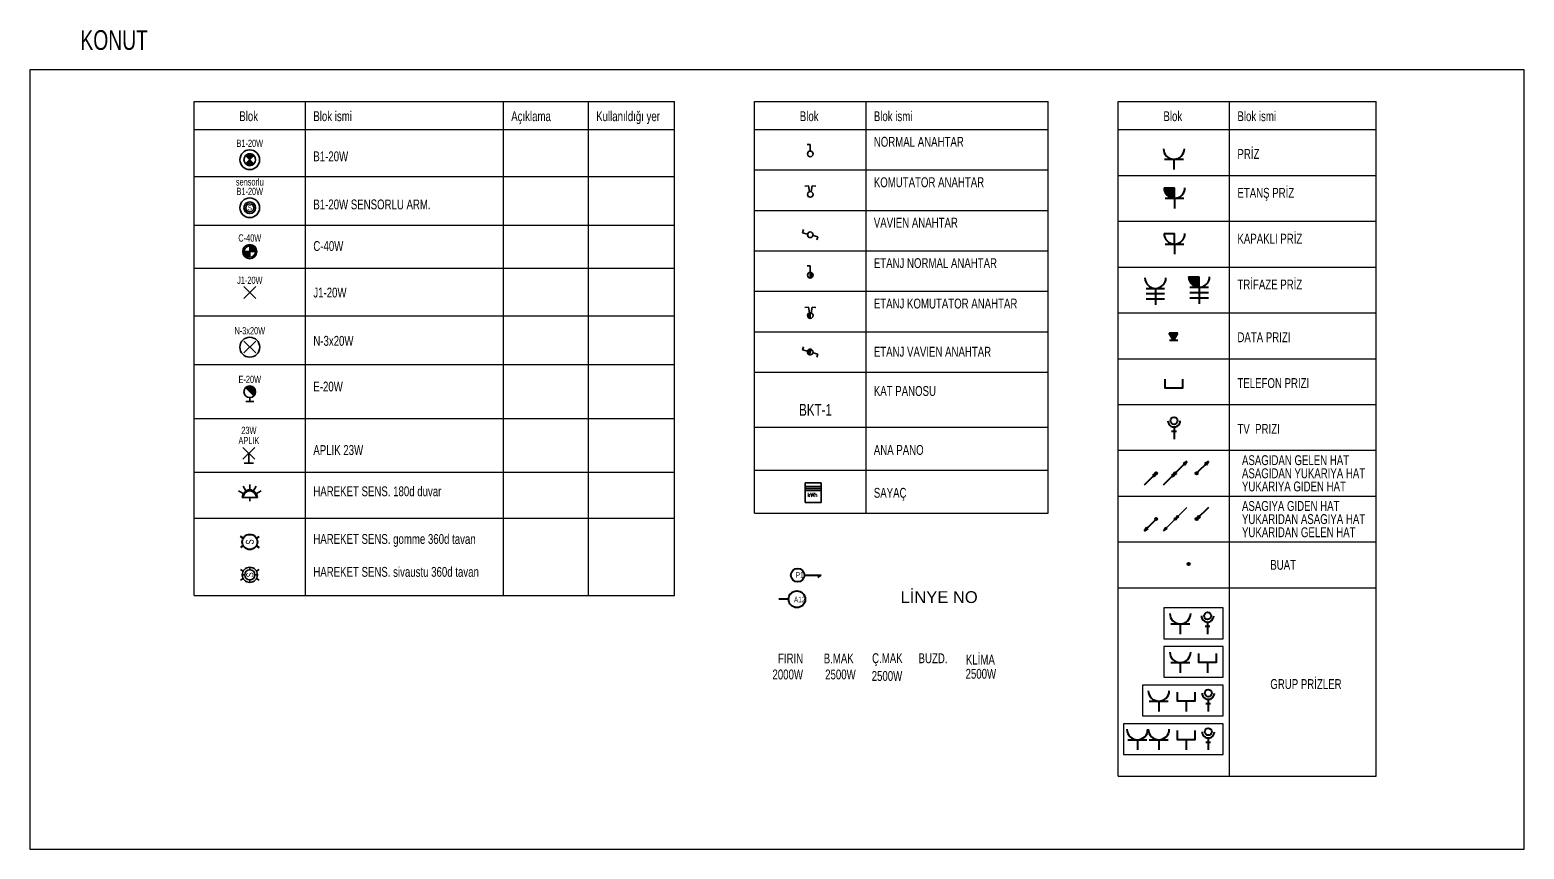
# Model space of a CAD drawing. Header units: millimetres. Extents: x -4521 to 20262, y 301 to 3092.
# Drawn here: x 13568 to 15841, y 980 to 2227 of the extents above; entities that cross this region are included whole.
import ezdxf
from ezdxf.enums import TextEntityAlignment as Align

# ---------------------------------------------------------------- set-up
doc = ezdxf.new("R2010")
doc.units = ezdxf.units.MM
doc.linetypes.add('CONTINOUS', pattern=[0])
doc.linetypes.add('CONTINU', pattern=[0])
for name, color, linetype, lineweight in [('Aydınlatma', 4, 'CONTINOUS', 35), ('Aydınlatma_', 3, 'Continuous', 40), ('Data', 171, 'CONTINOUS', 40), ('Genel', 4, 'CONTINOUS', 40), ('genell', 4, 'Continuous', 25), ('Priz', 6, 'CONTINOUS', 40), ('priz_kasa', 215, 'Continuous', 30), ('Telefon', 2, 'CONTINOUS', 40), ('Tv', 3, 'CONTINOUS', 40)]:
    doc.layers.add(name, color=color, linetype=linetype, lineweight=lineweight)
doc.styles.add('Grupcad', font='arial.ttf', dxfattribs={"width": 0.7})
doc.styles.add('OL', font='tsimplex.shx', dxfattribs={"width": 0.8, "height": 12})
doc.styles.add('ROMANS', font='romans', dxfattribs={"height": 2})
doc.styles.add('ROMANTUR', font='arial.ttf', dxfattribs={"width": 0.7})

# ---------------------------------------------------------------- blocks, each defined once
blk = doc.blocks.new('SEBEKE PRIZI x1')
at = {"layer": 'Priz', "color": 6, "linetype": 'CONTINU'}
blk.add_line((-14.41200000001118, -7.275957614183426e-11), (14.41200000001118, -1.455191522836685e-11), dxfattribs=at)
blk.add_arc((0, 15.91199999999662), 15.91200000000016, 180, 0, dxfattribs=at)
blk = doc.blocks.new('TELEFON PRIZI')
at = {"layer": 'Telefon', "linetype": 'CONTINU'}
blk.add_lwpolyline([(13.20751517740428, 13.85886966367252), (13.20751517744793, -5.820766091346741e-11), (-13.20751517743338, 5.820766091346741e-11), (-13.20751517747703, 13.85886966384714)], dxfattribs=at)
blk = doc.blocks.new('ASAGIDAN GELEN HAT')
at = {"linetype": 'Continuous'}
blk.add_hatch(color=0, dxfattribs=at).paths.add_polyline_path([(-5.671159195728251, -3.433817261291551), (-3.482939203968272, -5.622037253080634), (0, 0)])
h = blk.add_hatch(color=7, dxfattribs=at)
edge = h.paths.add_edge_path()
edge.add_arc((0, 0), 1.75, 0, 360)
at = {"color": 0, "linetype": 'Continuous'}
for p, q in [((-17.76686391572002, -17.76686391572002), (0, 0)), ((0, 0), (-5.671159195728251, -3.433817261291551)), ((0, 0), (-3.482939203968272, -5.622037253080634)), ((-5.671159195728251, -3.433817261291551), (-3.482939203968272, -5.622037253080634))]:
    blk.add_line(p, q, dxfattribs=at)
at = {"color": 7, "linetype": 'Continuous'}
blk.add_circle((0, 0), 1.75, dxfattribs=at)
blk = doc.blocks.new('YUKARIYA GIDEN HAT')
at = {"linetype": 'Continuous'}
h = blk.add_hatch(color=7, dxfattribs=at)
edge = h.paths.add_edge_path()
edge.add_arc((0, 0), 1.75, 0, 360)
blk.add_hatch(color=0, dxfattribs=at).paths.add_polyline_path([(12.09570471997722, 14.33304665441392), (14.28392471175175, 12.14482666263939), (17.76686391572002, 17.76686391572002)])
at = {"color": 0, "linetype": 'Continuous'}
for p, q in [((0, 0), (17.76686391572002, 17.76686391572002)), ((17.76686391572002, 17.76686391572002), (12.09570471997722, 14.33304665441392)), ((12.09570471997722, 14.33304665441392), (14.28392471175175, 12.14482666263939)), ((17.76686391572002, 17.76686391572002), (14.28392471175175, 12.14482666263939))]:
    blk.add_line(p, q, dxfattribs=at)
at = {"color": 7, "linetype": 'Continuous'}
blk.add_circle((0, 0), 1.75, dxfattribs=at)
blk = doc.blocks.new('ASAGIDAN YUKARIYA HAT')
at = {"color": 0, "linetype": 'CONTINOUS'}
for name in ['ASAGIDAN GELEN HAT', 'YUKARIYA GIDEN HAT']:
    blk.add_blockref(name, (0, 0), dxfattribs=at)
blk = doc.blocks.new('ASAGIYA GIDEN HAT')
at = {"linetype": 'Continuous'}
h = blk.add_hatch(color=7, dxfattribs=at)
edge = h.paths.add_edge_path()
edge.add_arc((0, 0), 1.75, 0, 360)
blk.add_hatch(color=0, dxfattribs=at).paths.add_polyline_path([(-12.09570471999177, -14.33304665441392), (-14.28392471175175, -12.14482666263939), (-17.76686391572002, -17.76686391572002)])
at = {"color": 0, "linetype": 'Continuous'}
for p, q in [((0, 0), (-17.76686391572002, -17.76686391572002)), ((-17.76686391572002, -17.76686391572002), (-14.28392471175175, -12.14482666263939)), ((-17.76686391572002, -17.76686391572002), (-12.09570471999177, -14.33304665441392)), ((-12.09570471999177, -14.33304665441392), (-14.28392471175175, -12.14482666263939))]:
    blk.add_line(p, q, dxfattribs=at)
at = {"color": 7, "linetype": 'Continuous'}
blk.add_circle((0, 0), 1.75, dxfattribs=at)
blk = doc.blocks.new('YUKARIDAN GELEN HAT')
at = {"linetype": 'Continuous'}
h = blk.add_hatch(color=7, dxfattribs=at)
edge = h.paths.add_edge_path()
edge.add_arc((0.06329362794349436, 0.03832351458549965), 1.75, 0, 360)
blk.add_hatch(color=0, dxfattribs=at).paths.add_polyline_path([(5.671159195742803, 3.433817261306103), (3.482939203968272, 5.622037253080634), (0, 0)])
at = {"color": 0, "linetype": 'Continuous'}
for p, q in [((17.76686391572002, 17.76686391572002), (0, 0)), ((0, 0), (3.482939203968272, 5.622037253080634)), ((0, 0), (5.671159195742803, 3.433817261306103)), ((5.671159195742803, 3.433817261306103), (3.482939203968272, 5.622037253080634))]:
    blk.add_line(p, q, dxfattribs=at)
at = {"color": 7, "linetype": 'Continuous'}
blk.add_circle((0.06329362794349436, 0.03832351458549965), 1.75, dxfattribs=at)
blk = doc.blocks.new('YUKARIDAN ASAGIYA HAT')
at = {"layer": 'genell', "color": 0, "linetype": 'CONTINOUS'}
for name in ['ASAGIYA GIDEN HAT', 'YUKARIDAN GELEN HAT']:
    blk.add_blockref(name, (0, 0), dxfattribs=at)
blk = doc.blocks.new('BUAT (Enerji)')
at = {"layer": 'Priz', "linetype": 'CONTINU'}
h = blk.add_hatch(color=256, dxfattribs=at)
edge = h.paths.add_edge_path()
edge.add_arc((0, 0), 1.75, 0, 360)
blk.add_circle((0, 0), 1.75, dxfattribs=at)
blk = doc.blocks.new('NORMAL ANAHTAR')
at = {"layer": 'Aydınlatma', "color": 6, "linetype": 'CONTINU'}
for p, q in [((0, 18.75986064848257), (-4.863207719157799, 18.75986064848257)), ((0, 8.636846400011564), (0, 18.75986064848257))]:
    blk.add_line(p, q, dxfattribs=at)
blk.add_circle((0, 4.31842319999123), 4.318423200000162, dxfattribs=at)
blk = doc.blocks.new('KOMUTATOR ANAHTAR')
at = {"layer": 'Aydınlatma', "color": 6, "linetype": 'CONTINU'}
for p, q in [((-2.876584113124409, 17.46272058073373), (-8.55538248429366, 16.51159817440202)), ((-1.361482364300173, 8.416611178297899), (-2.876584113124409, 17.46272058073373)), ((1.361482364300173, 8.416611178297899), (2.876584113124409, 17.46272058073373)), ((2.876584113124409, 17.46272058073373), (8.55538248429366, 16.51159817440202))]:
    blk.add_line(p, q, dxfattribs=at)
blk.add_circle((0, 4.318423200005782), 4.318423200000162, dxfattribs=at)
blk = doc.blocks.new('VAVIEN ANAHTAR')
at = {"layer": 'Aydınlatma', "color": 6, "linetype": 'CONTINU'}
for p, q in [((-11.45745848817751, 7.426363582286285), (-10.19876771015697, 12.12386151688406)), ((-4.019829625744023, 5.433456935003051), (-11.45745848817751, 7.426363582286285)), ((4.322723369725281, 3.198076597051113), (11.52561204129597, 1.268068394332658)), ((10.29438905065763, -3.326918362159631), (11.52561204129597, 1.268068394332658))]:
    blk.add_line(p, q, dxfattribs=at)
blk.add_circle((0.151446871997905, 4.315766766085289), 4.318423200000162, dxfattribs=at)
blk = doc.blocks.new('ETANJ NORMAL ANAHTAR')
at = {"layer": 'Aydınlatma', "linetype": 'CONTINU'}
h = blk.add_hatch(color=6, dxfattribs=at)
edge = h.paths.add_edge_path()
edge.add_arc((0.1009990924794693, 4.317241957280203), 4.318423199997049, 270, 450)
edge.add_line((0.1009990924794693, 8.635665157271433), (0.1009990924794693, -0.00118124271830311))
at = {"layer": 'Aydınlatma', "color": 6, "linetype": 'CONTINU'}
for p, q in [((0.1009990924794693, 18.75867940577155), (-4.762208626692882, 18.75867940577155)), ((0.1009990924794693, 8.635665157285985), (0.1009990924794693, 18.75867940577155)), ((0.1009990924794693, -0.001181242725579068), (0.1009990924794693, 8.635665157271433))]:
    blk.add_line(p, q, dxfattribs=at)
blk.add_circle((0.1009990924794693, 4.317241957280203), 4.318423200000162, dxfattribs=at)
blk.add_arc((0.1009990924794693, 4.317241957280203), 4.318423199997049, 270, 90, dxfattribs=at)
blk = doc.blocks.new('ETANJ KOMUTATOR ANAHTAR')
at = {"layer": 'Aydınlatma', "linetype": 'CONTINU'}
h = blk.add_hatch(color=6, dxfattribs=at)
edge = h.paths.add_edge_path()
edge.add_arc((0, 4.318423200005782), 4.318423199997049, 90, 270)
edge.add_line((2.91038304567337e-11, 0), (2.91038304567337e-11, 8.636846399989736))
at = {"layer": 'Aydınlatma', "color": 6, "linetype": 'CONTINU'}
for p, q in [((-2.876584113109857, 17.46272058074828), (-8.555382484279107, 16.51159817440202)), ((-1.361482364300173, 8.416611178283347), (-2.876584113109857, 17.46272058074828)), ((2.91038304567337e-11, 8.636846399997012), (2.91038304567337e-11, 0)), ((1.361482364329277, 8.416611178283347), (2.876584113138961, 17.46272058074828)), ((2.876584113138961, 17.46272058074828), (8.555382484308211, 16.51159817440202))]:
    blk.add_line(p, q, dxfattribs=at)
blk.add_circle((2.91038304567337e-11, 4.31842319999123), 4.318423200000162, dxfattribs=at)
blk.add_arc((0, 4.31842319999123), 4.318423199997049, 90, 270, dxfattribs=at)
blk = doc.blocks.new('ETANJ VAVIEN ANAHTAR')
at = {"layer": 'Aydınlatma', "linetype": 'CONTINU'}
h = blk.add_hatch(color=6, dxfattribs=at)
edge = h.paths.add_edge_path()
edge.add_arc((-2.91038304567337e-11, 4.318423200005782), 4.318423199997049, 74.99999999972329, 254.9999999997233)
edge.add_line((-1.117690168990521, 0.1471467022784054), (1.117690168961417, 8.489699697725882))
at = {"layer": 'Aydınlatma', "color": 6, "linetype": 'CONTINU'}
for p, q in [((-11.60890536018996, 7.429020016206778), (-10.35021458216943, 12.12651795080455)), ((-4.171276497741928, 5.436113368908991), (-11.60890536018996, 7.429020016206778)), ((1.117690168961417, 8.489699697718606), (-1.117690168990521, 0.1471467022784054)), ((4.171276497712824, 3.200733030971605), (11.37416516928351, 1.270724828253151)), ((10.14294217864517, -3.324261928224587), (11.37416516928351, 1.270724828253151))]:
    blk.add_line(p, q, dxfattribs=at)
blk.add_circle((0, 4.318423200005782), 4.318423200000162, dxfattribs=at)
blk.add_arc((-2.91038304567337e-11, 4.318423200005782), 4.318423199997049, 74.99999999959746, 254.9999999995975, dxfattribs=at)
blk = doc.blocks.new('N-3x20W')
at = {"layer": 'Aydınlatma', "color": 6, "linetype": 'CONTINU'}
for p, q in [((9, 9), (-9, -9)), ((-9, 9), (9, -9))]:
    blk.add_line(p, q, dxfattribs=at)
at = {"layer": 'Aydınlatma', "linetype": 'CONTINU'}
blk.add_circle((0, -0.3079431056394242), 15.11081903452493, dxfattribs=at)
at = {"layer": 'Aydınlatma', "linetype": 'CONTINU', "style": 'Grupcad', "width": 0.7, "flags": 8}
blk.add_attdef('N-3X20W', text='', height=11, dxfattribs=at).set_placement((0, 24.80287592888635), align=Align.MIDDLE_CENTER)
blk = doc.blocks.new('HAREKET SENS. 180d duvar')
at = {"layer": 'Aydınlatma', "color": 2, "linetype": 'CONTINU'}
for p, q in [((-5.787185585417319, 15.93773027404677), (-9.934436278301291, 23.12097918588552)), ((0, 17.5), (0.02679923042887822, 25.79444958196837)), ((5.731377082061954, 15.97002089984016), (9.878615151537815, 23.15324794725166)), ((-17.16109446497285, 15.86497791256988), (-9.977852841315325, 11.71773142750317)), ((-11.5, 6), (11.5, 6)), ((0, 6), (0, 0)), ((17.14251190284267, 15.89723386170226), (9.95929214352509, 11.75))]:
    blk.add_line(p, q, dxfattribs=at)
blk.add_arc((0, 6), 11.49999999999576, 0, 180, dxfattribs=at)
at = {"layer": 'Aydınlatma', "linetype": 'CONTINU'}
blk.add_arc((0, 6), 9.758161778083819, 0, 180, dxfattribs=at)
blk = doc.blocks.new('B1-20W')
at = {"layer": 'Aydınlatma', "linetype": 'CONTINU'}
h = blk.add_hatch(color=1, dxfattribs=at)
edge = h.paths.add_edge_path()
edge.add_arc((-1.164153218269348e-10, 1.891748979687691e-10), 8.90954544273853, 44.99999999941044, 135.0000000005896)
edge.add_line((-6.300000000046566, 6.299999999959255), (6.300000000046566, -6.30000000007567))
edge.add_arc((-1.164153218269348e-10, -1.891748979687691e-10), 8.90954544273853, 224.9999999994104, 315.0000000005896, ccw=False)
edge.add_line((-6.299999999930151, -6.299999999959255), (6.299999999930151, 6.299999999959255))
at = {"layer": 'Aydınlatma', "color": 1, "linetype": 'CONTINU'}
for p, q in [((-6.300000000046566, 6.299999999959255), (6.300000000046566, -6.30000000007567)), ((6.299999999930151, 6.299999999959255), (-6.299999999930151, -6.299999999959255))]:
    blk.add_line(p, q, dxfattribs=at)
at = {"layer": 'Aydınlatma', "color": 4, "linetype": 'CONTINU'}
blk.add_circle((-2.91038304567337e-11, -2.91038304567337e-11), 15, dxfattribs=at)
at = {"layer": 'Aydınlatma', "color": 1, "linetype": 'CONTINU'}
blk.add_circle((0, -2.91038304567337e-11), 8.909545442950497, dxfattribs=at)
for centre, start, end in [((-1.164153218269348e-10, 1.891748979687691e-10), 44.99999999928148, 135.0000000007185), ((-1.164153218269348e-10, -1.891748979687691e-10), 224.9999999992815, 315.0000000007185)]:
    blk.add_arc(centre, 8.90954544273853, start, end, dxfattribs=at)
at = {"layer": 'Aydınlatma', "linetype": 'CONTINU', "style": 'Grupcad', "width": 0.7, "flags": 8}
blk.add_attdef('B1-20W', text='', height=11, dxfattribs=at).set_placement((-2.91038304567337e-11, 24.9999999999709), align=Align.MIDDLE_CENTER)
blk = doc.blocks.new('B1-20W SENSORLU ARM.')
at = {"layer": 'Aydınlatma', "color": 1, "linetype": 'CONTINU'}
for p, q in [((-6.300000000046566, 6.299999999988358), (-4.340667658325401, 4.340667658267193)), ((6.299999999930151, 6.299999999988358), (4.340667658136226, 4.340667658208986)), ((-4.34066765809257, -4.340667658063467), (-6.299999999930151, -6.299999999930151)), ((4.340667657947051, -4.340667657976155), (6.300000000046566, -6.300000000046566))]:
    blk.add_line(p, q, dxfattribs=at)
at = {"layer": 'Aydınlatma', "linetype": 'CONTINU'}
blk.add_circle((-2.91038304567337e-11, 0), 15, dxfattribs=at)
at = {"layer": 'Aydınlatma', "color": 1, "linetype": 'CONTINU'}
for centre, radius in [((0, 0), 8.909545442950497), ((-1.164153218269348e-10, 2.182787284255028e-10), 6.138631071872412)]:
    blk.add_circle(centre, radius, dxfattribs=at)
at = {"layer": 'Aydınlatma', "linetype": 'CONTINU', "style": 'Grupcad', "width": 0.7, "flags": 8}
for tag, p in [('SENSORLU', (-2.91038304567337e-11, 39.36143288080348)), ('B1-20W', (-2.91038304567337e-11, 25))]:
    blk.add_attdef(tag, text='', height=11, dxfattribs=at).set_placement(p, align=Align.MIDDLE_CENTER)
at = {"layer": 'Aydınlatma', "color": 4, "linetype": 'CONTINU', "style": 'Grupcad', "width": 0.7, "flags": 8}
blk.add_attdef('S.', text='', height=8, dxfattribs=at).set_placement((-1.164153218269348e-10, 2.182787284255028e-10), align=Align.MIDDLE_CENTER)
blk = doc.blocks.new('C-20W')
at = {"layer": 'Aydınlatma', "linetype": 'CONTINU'}
h = blk.add_hatch(color=1, dxfattribs=at)
h.paths.add_polyline_path([(8.702380952381645, -1.455191522836685e-11), (0, -1.455191522836685e-11), (0, 8.702380952352541, -0.4142135623730951)])
h.paths.add_polyline_path([(0, -8.702380952381645, -0.4142135623730951), (-8.702380952367093, -1.455191522836685e-11), (0, -1.455191522836685e-11)])
at = {"layer": 'Aydınlatma', "color": 1, "linetype": 'CONTINU'}
for p, q in [((8.702380952381645, 0), (-8.702380952367093, 0)), ((0, 8.702380952381645), (0, -8.702380952381645))]:
    blk.add_line(p, q, dxfattribs=at)
at = {"layer": 'Aydınlatma', "linetype": 'CONTINU'}
blk.add_circle((0, 0), 10.74999999999503, dxfattribs=at)
at = {"layer": 'Aydınlatma', "color": 1, "linetype": 'CONTINU'}
blk.add_circle((0, 0), 8.702380952376926, dxfattribs=at)
at = {"layer": 'Aydınlatma', "linetype": 'CONTINU', "style": 'Grupcad', "width": 0.7, "flags": 8}
blk.add_attdef('C-40W', text='', height=11, dxfattribs=at).set_placement((0, 20.74999999998545), align=Align.MIDDLE_CENTER)
blk = doc.blocks.new('HAREKET SENS. gomme 360d tavan')
at = {"layer": 'Aydınlatma_', "color": 2, "linetype": 'CONTINU'}
for p, q in [((-9.919228674771148, 5.818840305219055), (-14.2494280810788, 8.318882098101312)), ((9.919228674771148, 5.818840305233607), (14.2494280810788, 8.318882098101312)), ((-9.95877760653093, -5.75089111214038), (-14.28890463753487, -8.250891119110747)), ((9.95877760653093, -5.750891112125828), (14.28890463754942, -8.250891119096195))]:
    blk.add_line(p, q, dxfattribs=at)
at = {"layer": 'Aydınlatma_', "color": 4, "linetype": 'CONTINU'}
blk.add_circle((0, 0), 11.5, dxfattribs=at)
at = {"layer": 'Aydınlatma_', "color": 2, "linetype": 'CONTINU', "style": 'Grupcad', "width": 0.7, "flags": 8}
blk.add_attdef('S', text='', height=12, rotation=90, dxfattribs=at).set_placement((0, 0), align=Align.MIDDLE_CENTER)
blk = doc.blocks.new('HAREKET SENS. sivaustu 360d tavan')
at = {"layer": 'Aydınlatma', "color": 2, "linetype": 'CONTINU'}
for p, q in [((-9.919228674756596, 5.818840305219055), (-14.2494280810788, 8.31888209808676)), ((9.919228674756596, 5.818840305233607), (14.2494280810788, 8.318882098115864)), ((-9.958777606545482, -5.750891112125828), (-14.28890463753487, -8.250891119110747)), ((9.958777606545482, -5.750891112125828), (14.28890463754942, -8.250891119096195))]:
    blk.add_line(p, q, dxfattribs=at)
at = {"layer": 'Aydınlatma', "linetype": 'CONTINU'}
for p, q in [((-7.664380031434121, 0), (-11.5, 0)), ((0, 7.664380031434121), (0, 11.5)), ((0, 11.5), (0, 7.664380031434121)), ((7.664380031434121, 0), (11.5, 0)), ((0, -7.664380031434121), (0, -11.5))]:
    blk.add_line(p, q, dxfattribs=at)
for radius in [11.5, 7.664380031434121]:
    blk.add_circle((0, 0), radius, dxfattribs=at)
at = {"layer": 'Aydınlatma', "color": 2, "linetype": 'CONTINU', "style": 'Grupcad', "width": 0.7, "flags": 8}
blk.add_attdef('S', text='', height=11, rotation=90, dxfattribs=at).set_placement((0, 0), align=Align.MIDDLE_CENTER)
blk = doc.blocks.new('E-20W')
at = {"layer": 'Aydınlatma', "linetype": 'CONTINU'}
h = blk.add_hatch(color=1, dxfattribs=at)
edge = h.paths.add_edge_path()
edge.add_arc((-2.91038304567337e-11, 14.90954544323904), 8.909545442954615, 360, 495, ccw=False)
edge.add_arc((-2.91038304567337e-11, 14.90954544322449), 8.909545442948001, 315.00000000029775, 360.0000000000468, ccw=False)
edge.add_line((6.30000000000291, 8.609545443265233), (-6.300000000032014, 21.20954544324195))
at = {"layer": 'Aydınlatma', "color": 1, "linetype": 'CONTINU'}
blk.add_line((6.300000000017462, 8.609545443250681), (-6.300000000017462, 21.2095454432274), dxfattribs=at)
at = {"layer": 'Aydınlatma', "linetype": 'CONTINU'}
for p, q in [((-6, 0), (6, 0)), ((-2.91038304567337e-11, 6.000000000291038), (0, 0))]:
    blk.add_line(p, q, dxfattribs=at)
at = {"layer": 'Aydınlatma', "color": 1, "linetype": 'CONTINU'}
blk.add_circle((-2.91038304567337e-11, 14.90954544323904), 8.909545442950497, dxfattribs=at)
at = {"layer": 'Aydınlatma', "linetype": 'CONTINU', "style": 'Grupcad', "width": 0.7, "flags": 8}
blk.add_attdef('E-20W', text='', height=11, dxfattribs=at).set_placement((-2.91038304567337e-11, 33.81909088618704), align=Align.MIDDLE_CENTER)
blk = doc.blocks.new('J1-20W')
at = {"layer": 'Aydınlatma', "color": 1, "linetype": 'CONTINU'}
for p, q in [((9, 9), (-9, -9)), ((-9, 9), (9, -9))]:
    blk.add_line(p, q, dxfattribs=at)
at = {"layer": 'Aydınlatma', "linetype": 'CONTINU', "style": 'Grupcad', "width": 0.7, "flags": 8}
blk.add_attdef('J1-20W', text='', height=11, dxfattribs=at).set_placement((0, 18.74764386721654), align=Align.MIDDLE_CENTER)
blk = doc.blocks.new('APLIK dahili tip1-23W')
at = {"layer": 'Aydınlatma', "color": 1, "linetype": 'CONTINU'}
for p, q in [((9, 24.00000000011642), (-9, 6.000000000116415)), ((-9, 24.00000000011642), (9, 6.000000000116415))]:
    blk.add_line(p, q, dxfattribs=at)
at = {"layer": 'Aydınlatma', "linetype": 'CONTINU'}
for p, q in [((-7, 2.91038304567337e-11), (7, -2.91038304567337e-11)), ((0, 15.00000000011642), (1.164153218269348e-10, -2.91038304567337e-11)), ((8.731149137020111e-11, 0), (0, 0))]:
    blk.add_line(p, q, dxfattribs=at)
at = {"layer": 'Aydınlatma', "linetype": 'CONTINU', "style": 'Grupcad', "width": 0.7, "flags": 8}
for tag, p in [('23W', (0, 49.96379749526386)), ('APLIK', (0, 34.5427277534036))]:
    blk.add_attdef(tag, text='', height=11, dxfattribs=at).set_placement(p, align=Align.MIDDLE_CENTER)
blk = doc.blocks.new('PRIZ1_ETANŞ')
at = {"layer": 'Priz', "linetype": 'CONTINU'}
blk.add_hatch(color=256, dxfattribs=at).paths.add_polyline_path([(2.91038304567337e-11, 0), (15.91199999999662, -1.455191522836685e-11), (15.91200000002573, 15.91200000002573, 0.4142135623736308)])
for p, q in [((-4.365574568510056e-11, 14.41200000004028), (1.455191522836685e-11, -14.41199999998207)), ((-1.455191522836685e-11, 0), (15.91199999999662, -1.455191522836685e-11)), ((15.91200000002573, 15.91200000002573), (15.91199999999662, -1.455191522836685e-11))]:
    blk.add_line(p, q, dxfattribs=at)
blk.add_arc((15.91200000002573, 2.91038304567337e-11), 15.91200000000016, 90, 270, dxfattribs=at)
blk = doc.blocks.new('TRIFAZE PRIZ1')
at = {"layer": 'Priz', "linetype": 'CONTINU'}
for p, q in [((-1.455191522836685e-11, 14.04000000001543), (-1.455191522836685e-11, -14.04000000001543)), ((7.999999999985448, 14.04000000001543), (7.999999999985448, -14.04000000001543)), ((15.99999999998545, 14.04000000001543), (15.99999999998545, -14.04000000001543))]:
    blk.add_line(p, q, dxfattribs=at)
blk.add_arc((31.91199999999662, 2.182787284255028e-11), 15.91200000000016, 90, 270, dxfattribs=at)
blk = doc.blocks.new('TRIFAZE PRIZ1 ETANŞ')
at = {"layer": 'Priz', "linetype": 'CONTINU'}
blk.add_hatch(color=256, dxfattribs=at).paths.add_polyline_path([(31.91199999999662, 15.91200000004392, 0.4142135623734969), (16, 2.182787284255028e-11), (31.91199999996752, 1.455191522836685e-11)])
for p, q in [((-1.455191522836685e-11, 14.04000000003725), (-1.455191522836685e-11, -14.0399999999936)), ((7.999999999985448, 14.04000000003725), (7.999999999985448, -14.0399999999936)), ((15.99999999998545, 14.04000000003725), (15.99999999998545, -14.0399999999936)), ((15.99999999998545, 2.182787284255028e-11), (31.91199999996752, 1.455191522836685e-11)), ((31.91199999999662, 15.91200000004028), (31.91199999996752, 1.455191522836685e-11))]:
    blk.add_line(p, q, dxfattribs=at)
blk.add_arc((31.91199999999662, 4.365574568510056e-11), 15.91200000000016, 90, 270, dxfattribs=at)
blk = doc.blocks.new('Tv Prz')
at = {"layer": 'Tv', "linetype": 'CONTINU'}
for p, q in [((3.570419222550072, 11.40313210010936), (-3.694607717230383, 11.37960093699803)), ((-7.275957614183426e-12, 11.39156763959909), (0, 0)), ((0.008557283222444312, 18.33519652950054), (0.03104712365916384, 11.39166820011451))]:
    blk.add_line(p, q, dxfattribs=at)
blk.add_circle((-0.02189481006257665, 27.73699609885807), 5.402227856252972, dxfattribs=at)
blk.add_arc((-0.02189481006257665, 27.73699609885807), 9.401848885730306, 180.1855783384755, 0.1855783384755013, dxfattribs=at)
blk = doc.blocks.new('Data prz')
at = {"layer": 'Data', "linetype": 'CONTINU'}
blk.add_hatch(color=256, dxfattribs=at).paths.add_polyline_path([(-6.725830431387067, 10.96706139284652), (-2.220446049250313e-16, 1.77635683940025e-15), (6.4876363773501, 10.96706139284652)])
for p, q in [((0, 0), (-6.725830431387067, 10.96706139284652)), ((6.4876363773501, 10.96706139284652), (-6.725830431387067, 10.96706139284652)), ((6.574717462034187, 0), (-6.574717462033959, 0)), ((0, 0), (6.4876363773501, 10.96706139284652))]:
    blk.add_line(p, q, dxfattribs=at)
blk = doc.blocks.new('SAYAÇ')
at = {"layer": 'Aydınlatma', "linetype": 'CONTINU'}
for p, q in [((-11.9952000000012, 0), (-11.9952000000012, 29.98800000001211)), ((-11.9952000000012, 29.98800000001211), (11.9952000000012, 29.98800000001211)), ((-11.9952000000012, 24.44007857651741), (11.9952000000012, 24.44007857651741)), ((11.9952000000012, 29.98800000001211), (11.9952000000012, 0)), ((-11.9952000000012, 21.4412785765162), (11.9952000000012, 21.4412785765162)), ((-11.9952000000012, 18.44247857651499), (11.9952000000012, 18.44247857651499)), ((11.9952000000012, 0), (-11.9952000000012, 0))]:
    blk.add_line(p, q, dxfattribs=at)
at = {"layer": 'Aydınlatma', "linetype": 'CONTINU', "style": 'ROMANS'}
blk.add_text('kWh', height=5.997599999999999, dxfattribs=at).set_placement((-8.823411655806922, 8.825148615447688))
blk = doc.blocks.new('2ş+1tl+1tv')
at = {"layer": 'Priz', "linetype": 'CONTINU'}
for p, q in [((-54.52477207766219, 22.57522107897967), (-54.52477207766219, 7.016091776677058)), ((-22.00135545977696, 22.57522107897967), (-22.00135545977696, 7.016091776677058))]:
    blk.add_line(p, q, dxfattribs=at)
at = {"layer": 'priz_kasa'}
blk.add_lwpolyline([(75.79127559704648, 47.0538906245929), (-75.79127559704648, 47.05389062453469), (-75.79127559704648, -2.91038304567337e-11), (75.79127559704648, 2.91038304567337e-11)], close=True, dxfattribs=at)
at = {"layer": 'Telefon', "linetype": 'CONTINU'}
blk.add_line((19.61864376641006, 22.57522107896511), (19.61864376641006, 7.016091776662506), dxfattribs=at)
at = {"layer": 'Priz', "linetype": 'CONTINU'}
for p in [(-54.52477207769425, 22.57522107903787), (-22.00135545980902, 22.57522107903787)]:
    blk.add_blockref('SEBEKE PRIZI x1', p, dxfattribs=at)
at = {"layer": 'Telefon', "linetype": 'CONTINU'}
blk.add_blockref('TELEFON PRIZI', (19.61864376640278, 22.57522107896511), dxfattribs=at)
at = {"layer": 'Tv', "linetype": 'CONTINU'}
blk.add_blockref('Tv Prz', (53.34397955077861, 7.016091776677058), dxfattribs=at)
blk = doc.blocks.new('1ş+1tl+1tv')
at = {"layer": 'Priz', "linetype": 'CONTINU'}
blk.add_line((-36.41335545978814, 22.57522107895056), (-36.41335545978814, 7.016091776647954), dxfattribs=at)
at = {"layer": 'priz_kasa'}
blk.add_lwpolyline([(61.3792755970353, 47.05389062456379), (-61.3792755970353, 47.05389062456379), (-61.3792755970353, 0), (61.3792755970353, 0)], close=True, dxfattribs=at)
at = {"layer": 'Telefon', "linetype": 'CONTINU'}
blk.add_line((5.206643766398884, 22.57522107893601), (5.206643766398884, 7.016091776633402), dxfattribs=at)
at = {"layer": 'Priz', "linetype": 'CONTINU'}
blk.add_blockref('SEBEKE PRIZI x1', (-36.4133554598202, 22.57522107900877), dxfattribs=at)
at = {"layer": 'Telefon', "linetype": 'CONTINU'}
blk.add_blockref('TELEFON PRIZI', (5.206643766391608, 22.57522107893601), dxfattribs=at)
at = {"layer": 'Tv', "linetype": 'CONTINU'}
blk.add_blockref('Tv Prz', (38.93197955076744, 7.016091776647954), dxfattribs=at)
blk = doc.blocks.new('1ş+1tl')
at = {"layer": 'Priz', "linetype": 'CONTINU'}
blk.add_line((-20.05361376226369, 22.57522107895056), (-20.05361376226369, 7.016091776647954), dxfattribs=at)
at = {"layer": 'priz_kasa'}
blk.add_lwpolyline([(45.01953389951086, 47.05389062456379), (-45.01953389951086, 47.05389062456379), (-45.01953389951086, 0), (45.01953389951086, 0)], close=True, dxfattribs=at)
at = {"layer": 'Telefon', "linetype": 'CONTINU'}
blk.add_line((21.56638546392333, 22.57522107893601), (21.56638546392333, 7.016091776633402), dxfattribs=at)
at = {"layer": 'Priz', "linetype": 'CONTINU'}
blk.add_blockref('SEBEKE PRIZI x1', (-20.05361376229575, 22.57522107900877), dxfattribs=at)
at = {"layer": 'Telefon', "linetype": 'CONTINU'}
blk.add_blockref('TELEFON PRIZI', (21.56638546391605, 22.57522107893601), dxfattribs=at)
blk = doc.blocks.new('1ş+1tv')
at = {"layer": 'Priz', "linetype": 'CONTINU'}
blk.add_line((-20.05361376226369, 22.57522107895056), (-20.05361376226369, 7.016091776647954), dxfattribs=at)
at = {"layer": 'priz_kasa'}
blk.add_lwpolyline([(45.01953389951086, 47.05389062456379), (-45.01953389951086, 47.05389062456379), (-45.01953389951086, 0), (45.01953389951086, 0)], close=True, dxfattribs=at)
at = {"layer": 'Priz', "linetype": 'CONTINU'}
blk.add_blockref('SEBEKE PRIZI x1', (-20.05361376229575, 22.57522107900877), dxfattribs=at)
at = {"layer": 'Tv', "linetype": 'CONTINU'}
blk.add_blockref('Tv Prz', (21.5663854639231, 7.016091776647954), dxfattribs=at)
blk = doc.blocks.new('KAPAKLI_PRİZ')
at = {"layer": 'Priz', "linetype": 'CONTINU'}
for p, q in [((-15.91200000013737, 15.91200000004028), (-9.708855941426009e-11, 15.91200000001118)), ((-14.41200000015192, -2.91038304567337e-11), (14.41199999987043, 2.91038304567337e-11)), ((-1.116404746426269e-10, 0), (-9.708855941426009e-11, 15.91200000001118))]:
    blk.add_line(p, q, dxfattribs=at)
blk.add_arc((-1.407443050993606e-10, 15.91200000004028), 15.91200000000016, 180, 0, dxfattribs=at)

msp = doc.modelspace()

# ---------------------------------------------------------------- linework, layer by layer
at = {"layer": 'Aydınlatma'}
msp.add_line((14771.97285229257, 1397.037980289479), (14766.74417826497, 1393.500965428964), dxfattribs=at)
at = {"layer": 'genell', "color": 251, "linetype": 'CONTINOUS'}
for p, q in [((13817.57130297901, 1365.957672130771), (13817.57130297901, 2117.662605705253)), ((13817.57130297901, 2117.662605705253), (14548.75910476769, 2117.662605705253)), ((13987.13076894299, 1365.957672130771), (13987.13076894299, 2117.662605705253)), ((14288.28125979961, 1365.957672130771), (14288.2812597996, 2117.662605705253)), ((14417.54257154755, 1365.957672130771), (14417.54257154755, 2117.662605705253)), ((14548.75910476769, 1365.957672130771), (14548.75910476769, 2117.662605705253)), ((14670.46699312802, 1491.494888205623), (14670.466993128, 2117.662605705253)), ((14670.466993128, 2117.662605705253), (15117.16338679945, 2117.662605705253)), ((14840.026459092, 1491.494888205623), (14840.02645909198, 2117.662605705253)), ((15117.16338679941, 1491.494888205623), (15117.16338679945, 2117.662605705253)), ((15223.79466794021, 1091.232292395394), (15223.79466794019, 2117.662605705253)), ((15223.79466794019, 2117.662605705253), (15616.42460313671, 2117.662605705253)), ((15393.35413390418, 1091.232292395394), (15393.35413390417, 2117.662605705253)), ((15616.42460313679, 1091.232292395394), (15616.42460313672, 2117.662605705253)), ((13817.57130297901, 2075.158794860752), (13987.13076894299, 2075.158794860752)), ((13987.13076894299, 2075.158794860752), (14548.75910476769, 2075.158794860752)), ((14670.466993128, 2075.158794860752), (15117.16338679945, 2075.158794860752)), ((15223.79466794019, 2075.158794860752), (15616.42460313671, 2075.158794860738)), ((13817.57130297899, 2003.610505003035), (13987.13076894293, 2003.610505003035)), ((13987.13076894296, 2003.610505003035), (14548.75910476769, 2003.610505003035)), ((14670.466993128, 2013.627952120663), (15117.16338679944, 2013.627952120649)), ((15223.79466794019, 2005.423644548911), (15616.42460313671, 2005.423644548911)), ((14670.466993128, 1952.097109380575), (15117.16338679944, 1952.09710938056)), ((15223.79466794019, 1935.688494237071), (15616.42460313671, 1935.688494237071)), ((13817.57130297899, 1929.524646901893), (13987.13076894293, 1929.524646901893)), ((13987.13076894296, 1929.524646901893), (14548.75910476769, 1929.524646901893)), ((14670.466993128, 1890.566266640486), (15117.16338679944, 1890.566266640501)), ((15223.79466794019, 1865.95334392523), (15616.42460313671, 1865.95334392523)), ((13817.57130297899, 1864.154607728724), (13987.13076894293, 1864.154607728724)), ((13987.13076894296, 1864.154607728724), (14548.75910476769, 1864.154607728724)), ((14670.466993128, 1829.035423900397), (15117.16338679943, 1829.035423900383)), ((13817.57130297899, 1791.521386115481), (13987.13076894293, 1791.521386115481)), ((13987.13076894296, 1791.521386115481), (14548.75910476769, 1791.521386115481)), ((15223.79466794019, 1796.218193613389), (15616.42460313671, 1796.218193613389)), ((14670.466993128, 1767.504581160309), (15117.16338679943, 1767.504581160294)), ((13817.57130297899, 1717.656830993572), (13987.13076894293, 1717.656830993572)), ((13987.13076894296, 1717.656830993586), (14548.75910476769, 1717.656830993586)), ((14670.466993128, 1705.97373842022), (15117.16338679943, 1705.97373842022)), ((15223.79466794019, 1726.483043301549), (15616.42460313671, 1726.483043301549)), ((15223.79466794019, 1656.747892989693), (15616.42460313671, 1656.747892989693)), ((13817.57130297901, 1635.23931039144), (13987.13076894296, 1635.23931039144)), ((13817.57130297901, 1635.23931039144), (13987.13076894296, 1635.23931039144)), ((13987.13076894299, 1635.23931039144), (14548.75910476769, 1635.23931039144)), ((14670.466993128, 1622.050815873885), (15117.16338679942, 1622.050815873885)), ((15223.79466794018, 1587.012742677853), (15616.42460313669, 1587.012742677853)), ((13817.57130297901, 1553.774538668386), (13987.13076894299, 1553.774538668386)), ((13987.13076894299, 1553.774538668386), (14548.75910476769, 1553.774538668386)), ((14670.466993128, 1556.772852039754), (15117.16338679942, 1556.772852039754)), ((15223.79466794022, 1517.277592366012), (15616.42460313674, 1517.277592366012)), ((13817.57130297901, 1483.534168527829), (13987.13076894299, 1483.534168527829)), ((13987.13076894299, 1483.534168527829), (14548.75910476769, 1483.534168527829)), ((14670.466993128, 1491.494888205623), (15117.16338679942, 1491.494888205623)), ((15223.79466794022, 1447.542442054171), (15616.42460313674, 1447.542442054171)), ((13817.57130297901, 1365.957672130771), (13987.13076894299, 1365.957672130771)), ((13987.13076894299, 1365.957672130771), (14548.75910476769, 1365.957672130771)), ((15223.79466794022, 1377.807291742316), (15616.42460313674, 1377.807291742316)), ((15223.79466794022, 1091.23229239538), (15616.42460313674, 1091.23229239538))]:
    msp.add_line(p, q, dxfattribs=at)
at = {"layer": 'genell', "linetype": 'CONTINOUS'}
msp.add_lwpolyline([(15841.45251747163, 2165.813261615815), (13567.71559537232, 2165.813261615815), (13567.71559537232, 980.1690659488122), (15841.45251747163, 980.1690659488122)], close=True, dxfattribs=at)
at = {"layer": 'Priz', "linetype": 'CONTINU'}
for p, q in [((15308.57440092221, 2030.083576665264), (15308.57440092221, 2014.524447362961)), ((15309.43990015443, 1970.726631233705), (15309.43990015443, 1955.167501931403)), ((15309.43990015457, 1900.99148092185), (15309.43990015457, 1885.432351619547)), ((15280.42372879924, 1833.486237177251), (15280.42372879924, 1808.523962710173)), ((15346.91911216589, 1835.10898879325), (15346.91911216589, 1810.14671432626))]:
    msp.add_line(p, q, dxfattribs=at)
at = {"layer": 'Priz', "color": 4, "linetype": 'CONTINU'}
for p, q in [((14746.25829490284, 1397.080021254213), (14771.97242078661, 1396.95158729672)), ((14722.16913461389, 1360.37374903457), (14707.36913461385, 1360.37374903457))]:
    msp.add_line(p, q, dxfattribs=at)
for centre, radius in [((14736.01168482597, 1397.080021254213), 10.24661007686518), ((14734.91316161364, 1360.37374903457), 12.74402699975762)]:
    msp.add_circle(centre, radius, dxfattribs=at)

# ---------------------------------------------------------------- block references
at = {"layer": 'Aydınlatma', "linetype": 'CONTINU'}
ref = msp.add_blockref('B1-20W', (13902.351035961, 2029.263343677729), dxfattribs=at)
ref.add_attrib('B1-20W', 'B1-20W', dxfattribs={"layer": 'Aydınlatma_', "color": 4, "linetype": 'Continuous', "height": 11, "style": 'Grupcad', "width": 0.7}).set_placement((13902.35103596097, 2054.2633436777), align=Align.MIDDLE_CENTER)
for name, p in [('NORMAL ANAHTAR', (14755.24672610999, 2033.768105529864)), ('KOMUTATOR ANAHTAR', (14755.24672610999, 1972.237262789702)), ('VAVIEN ANAHTAR', (14755.09527923799, 1910.709076483548)), ('ETANJ NORMAL ANAHTAR', (14755.1457270175, 1849.176758552338)), ('ETANJ KOMUTATOR ANAHTAR', (14755.24672610995, 1787.644734569451)), ('ETANJ VAVIEN ANAHTAR', (14755.24672610998, 1732.298363397207)), ('HAREKET SENS. 180d duvar', (13902.351035961, 1509.431145846207))]:
    msp.add_blockref(name, p, dxfattribs=at)
ref = msp.add_blockref('B1-20W SENSORLU ARM.', (13902.351035961, 1956.106013686414), dxfattribs=at)
ref.add_attrib('S.', 'S', dxfattribs={"layer": 'Aydınlatma_', "color": 4, "linetype": 'Continuous', "height": 8, "style": 'Grupcad', "width": 0.7}).set_placement((13902.35103596089, 1956.106013686647), align=Align.MIDDLE_CENTER)
ref.add_attrib('B1-20W', 'B1-20W', dxfattribs={"layer": 'Aydınlatma_', "color": 4, "linetype": 'Continuous', "height": 11, "style": 'Grupcad', "width": 0.7}).set_placement((13902.35103596097, 1981.106013686414), align=Align.MIDDLE_CENTER)
ref.add_attrib('SENSORLU', 'sensorlu', dxfattribs={"layer": 'Aydınlatma_', "color": 4, "linetype": 'Continuous', "height": 11, "style": 'Grupcad', "width": 0.7}).set_placement((13902.35103596097, 1995.467446567218), align=Align.MIDDLE_CENTER)
ref = msp.add_blockref('C-20W', (13902.35103596094, 1889.420222604753), dxfattribs=at)
ref.add_attrib('C-20W', 'C-40W', dxfattribs={"layer": 'Aydınlatma_', "color": 4, "linetype": 'Continuous', "height": 11, "style": 'Grupcad', "width": 0.7}).set_placement((13902.35103596094, 1910.170222604753), align=Align.MIDDLE_CENTER)
ref = msp.add_blockref('J1-20W', (13902.351035961, 1827.095024120867), dxfattribs=at)
ref.add_attrib('J1-20W', 'J1-20W', dxfattribs={"layer": 'Aydınlatma_', "color": 4, "linetype": 'CONTINU', "height": 11, "style": 'Grupcad', "width": 0.7}).set_placement((13902.351035961, 1845.842667988083), align=Align.MIDDLE_CENTER)
ref = msp.add_blockref('N-3x20W', (13902.35103596094, 1744.247155464112), dxfattribs=at)
ref.add_attrib('N-3X20W', 'N-3x20W', dxfattribs={"layer": 'Aydınlatma_', "color": 4, "linetype": 'Continuous', "height": 11, "style": 'Grupcad', "width": 0.7}).set_placement((13902.35103596094, 1769.050031393013), align=Align.MIDDLE_CENTER)
ref = msp.add_blockref('E-20W', (13902.351035961, 1661.194946081629), dxfattribs=at)
ref.add_attrib('E-20W', 'E-20W', dxfattribs={"layer": 'Aydınlatma_', "color": 4, "linetype": 'ByBlock', "height": 11, "style": 'Grupcad', "width": 0.7}).set_placement((13902.35103596097, 1695.014036967816), align=Align.MIDDLE_CENTER)
ref = msp.add_blockref('APLIK dahili tip1-23W', (13900.97614557304, 1567.384679451225), dxfattribs=at)
ref.add_attrib('APLIK', 'APLIK', dxfattribs={"layer": 'Aydınlatma_', "color": 4, "linetype": 'ByBlock', "height": 11, "style": 'Grupcad', "width": 0.7}).set_placement((13900.97614557304, 1601.927407204628), align=Align.MIDDLE_CENTER)
ref.add_attrib('23W', '23W', dxfattribs={"layer": 'Aydınlatma_', "color": 4, "linetype": 'ByBlock', "height": 11, "style": 'Grupcad', "width": 0.7}).set_placement((13900.97614557304, 1617.348476946489), align=Align.MIDDLE_CENTER)
ref = msp.add_blockref('HAREKET SENS. gomme 360d tavan', (13902.351035961, 1447.576771423544), dxfattribs=at)
ref.add_attrib('S', 'S', dxfattribs={"layer": 'Aydınlatma_', "color": 4, "linetype": 'CONTINU', "height": 12, "rotation": 90, "style": 'Grupcad', "width": 0.6999999999999998}).set_placement((13902.351035961, 1447.576771423544), align=Align.MIDDLE_CENTER)
ref = msp.add_blockref('HAREKET SENS. sivaustu 360d tavan', (13902.35103596097, 1397.546637560434), dxfattribs=at)
ref.add_attrib('S', 'S', dxfattribs={"layer": 'Aydınlatma_', "color": 4, "linetype": 'CONTINU', "height": 11, "rotation": 90, "style": 'Grupcad', "width": 0.7}).set_placement((13902.35103596097, 1397.546637560434), align=Align.MIDDLE_CENTER)
at = {"layer": 'Data', "linetype": 'CONTINU'}
msp.add_blockref('Data prz', (15308.17227944011, 1754.336087868916), dxfattribs=at)
at = {"layer": 'Genel', "linetype": 'CONTINU'}
for name, p in [('KAPAKLI_PRİZ', (15309.43990015457, 1900.99148092185)), ('ASAGIDAN YUKARIYA HAT', (15310.44605408185, 1552.164442253797)), ('YUKARIYA GIDEN HAT', (15343.18124370092, 1552.164442253797)), ('ASAGIDAN GELEN HAT', (15281.58394765074, 1552.164442253797)), ('SAYAÇ', (14759.61325737532, 1507.540990008772)), ('ASAGIYA GIDEN HAT', (15281.58394765074, 1482.467841405716)), ('YUKARIDAN ASAGIYA HAT', (15310.44605408185, 1482.467841405716)), ('YUKARIDAN GELEN HAT', (15343.18124370092, 1482.467841405716)), ('1ş+1tv', (15338.29717267133, 1300.372434234163)), ('1ş+1tl', (15338.29717267133, 1241.582829068782)), ('1ş+1tl+1tv', (15321.9374309738, 1182.793223903416)), ('2ş+1tl+1tv', (15307.52543097379, 1124.003618738006))]:
    msp.add_blockref(name, p, dxfattribs=at)
at = {"layer": 'Priz', "linetype": 'CONTINU'}
msp.add_blockref('SEBEKE PRIZI x1', (15308.57440092218, 2030.083576665322), dxfattribs=at)
at = {"layer": 'Priz', "linetype": 'CONTINU', "rotation": 90}
for name, p in [('PRIZ1_ETANŞ', (15309.43990015446, 1970.726631233705)), ('TRIFAZE PRIZ1', (15280.42372879921, 1817.486237177251)), ('TRIFAZE PRIZ1 ETANŞ', (15346.91911216589, 1819.10898879325))]:
    msp.add_blockref(name, p, dxfattribs=at)
at = {"layer": 'Priz', "color": 4, "linetype": 'CONTINU'}
msp.add_blockref('BUAT (Enerji)', (15330.93876968532, 1413.943575440357), dxfattribs=at)
at = {"layer": 'Telefon', "linetype": 'CONTINU'}
msp.add_blockref('TELEFON PRIZI', (15308.57440092218, 1681.407825106104), dxfattribs=at)
at = {"layer": 'Tv', "linetype": 'CONTINU'}
msp.add_blockref('Tv Prz', (15308.78140128725, 1604.224923189689), dxfattribs=at)

# ---------------------------------------------------------------- texts
at = {"layer": 'Aydınlatma', "linetype": 'CONTINU', "style": 'Grupcad', "width": 0.7}
for s, p in [('NORMAL ANAHTAR', (14851.93109297382, 2056.50989299086)), ('B1-20W', (13999.03540282483, 2034.364186500625)), ('KOMUTATOR ANAHTAR', (14851.93109297382, 1994.979050250771)), ('B1-20W SENSORLU ARM.', (13999.03540282483, 1961.20685650934)), ('VAVIEN ANAHTAR', (14851.93109297382, 1933.448207510683)), ('C-40W', (13999.03540282483, 1897.901526369085)), ('ETANJ NORMAL ANAHTAR', (14851.93109297382, 1871.917364770594)), ('J1-20W', (13999.03540282483, 1827.095024120867)), ('ETANJ KOMUTATOR ANAHTAR', (14851.93109297382, 1810.386522030505)), ('N-3x20W', (13999.03540282478, 1753.63007387234)), ('ETANJ VAVIEN ANAHTAR', (14851.93109297382, 1737.048553774821)), ('E-20W', (13999.03540282481, 1684.128334219804)), ('KAT PANOSU', (14851.93109297382, 1677.326478034014)), ('APLIK 23W', (13999.03540282483, 1587.396934351698)), ('ANA PANO', (14851.93109297382, 1587.635791200843)), ('HAREKET SENS. 180d duvar', (13999.03540282483, 1524.668798376708)), ('SAYAÇ', (14851.93109297382, 1522.357827366712)), ('HAREKET SENS. gomme 360d tavan', (13999.03540282483, 1452.093362977281)), ('HAREKET SENS. sivaustu 360d tavan', (13999.03540282483, 1402.063229114185))]:
    msp.add_text(s, height=15, dxfattribs=at).set_placement(p, align=Align.MIDDLE_LEFT)
at = {"layer": 'Aydınlatma', "linetype": 'CONTINU', "style": 'ROMANTUR', "width": 0.7}
msp.add_text('BKT-1', height=18, dxfattribs=at).set_placement((14763.21119181703, 1648.675503936352), align=Align.MIDDLE_CENTER)
at = {"layer": 'Data', "color": 4, "linetype": 'CONTINU', "style": 'Grupcad', "width": 0.7}
msp.add_text('DATA PRIZI', height=15, dxfattribs=at).set_placement((15405.258767786, 1759.095445663585), align=Align.MIDDLE_LEFT)
at = {"layer": 'Genel', "linetype": 'CONTINU', "style": 'Grupcad', "width": 0.7}
for s, p in [('ASAGIDAN GELEN HAT', (15412.15309858187, 1572.045602999864)), ('ASAGIDAN YUKARIYA HAT', (15412.15309858187, 1552.045602999864)), ('YUKARIYA GIDEN HAT', (15412.15309858184, 1532.045602999864)), ('ASAGIYA GIDEN HAT', (15412.15309858184, 1502.349002151768)), ('YUKARIDAN ASAGIYA HAT', (15412.15309858184, 1482.349002151768)), ('YUKARIDAN GELEN HAT', (15412.15309858181, 1462.349002151768))]:
    msp.add_text(s, height=15, dxfattribs=at).set_placement(p, align=Align.MIDDLE_LEFT)
at = {"layer": 'genell', "color": 3, "linetype": 'CONTINOUS', "style": 'Grupcad', "width": 0.7}
msp.add_text('KONUT', height=30, dxfattribs=at).set_placement((13644.62536299067, 2211.375967919161), align=Align.MIDDLE_LEFT)
at = {"layer": 'genell', "color": 2, "linetype": 'CONTINOUS', "style": 'Grupcad', "width": 0.7}
for p in [(13900.65009887886, 2095.424583525677), (14753.54578902784, 2095.424583525677), (15306.87346384003, 2095.424583525677)]:
    msp.add_text('Blok', height=15, dxfattribs=at).set_placement(p, align=Align.MIDDLE_CENTER)
for s, p in [('Blok ismi', (13999.03540282483, 2095.424583525677)), ('Açıklama', (14300.18589368145, 2095.424583525677)), ('Kullanıldığı yer', (14429.4472054294, 2095.424583525677)), ('Blok ismi', (14851.93109297382, 2095.424583525677)), ('Blok ismi', (15405.25876778601, 2095.424583525677))]:
    msp.add_text(s, height=15, dxfattribs=at).set_placement(p, align=Align.MIDDLE_LEFT)
at = {"layer": 'Priz', "color": 4, "linetype": 'CONTINU', "style": 'Grupcad', "width": 0.7}
for s, p in [('PRİZ', (15405.258767786, 2038.036046910962)), ('ETANŞ PRİZ', (15405.258767786, 1978.844932679309)), ('KAPAKLI PRİZ', (15405.258767786, 1909.109782367468)), ('TRİFAZE PRİZ', (15405.258767786, 1839.374632055627)), ('BUAT', (15455.25876778598, 1412.800437796865)), ('FIRIN', (14706.12071925275, 1270.317569191629)), ('B.MAK', (14775.68038599677, 1270.317569191629)), ('Ç.MAK', (14849.30486454624, 1270.721633098528)), ('BUZD.', (14919.9754254158, 1270.573367281675)), ('KLİMA', (14992.04305551537, 1268.521726762589)), ('2000W', (14697.67631270423, 1245.959979269366)), ('2500W', (14777.89454914345, 1245.959979269366)), ('2500W', (14848.68653295091, 1243.656464746866)), ('2500W', (14991.53586141469, 1246.941505645114)), ('GRUP PRİZLER', (15455.25876778598, 1231.372966169587))]:
    msp.add_text(s, height=15, dxfattribs=at).set_placement(p, align=Align.MIDDLE_LEFT)
at = {"layer": 'Priz', "color": 4, "linetype": 'CONTINU', "style": 'OL', "width": 0.7}
msp.add_text('P1', height=8.4, dxfattribs=at).set_placement((14733.2381666448, 1393.251792529471))
msp.add_text('A12', height=8.4, rotation=359.9999999999795, dxfattribs=at).set_placement((14730.40667979478, 1355.801977759318))
at = {"layer": 'Priz', "color": 4, "linetype": 'CONTINU', "style": 'ROMANTUR'}
msp.add_text('LİNYE NO', height=18, dxfattribs=at).set_placement((14892.5822971593, 1354.674018011432))
at = {"layer": 'Telefon', "color": 4, "linetype": 'CONTINU', "style": 'Grupcad', "width": 0.7}
msp.add_text('TELEFON PRIZI', height=15, dxfattribs=at).set_placement((15405.258767786, 1689.360295351744), align=Align.MIDDLE_LEFT)
at = {"layer": 'Tv', "color": 4, "linetype": 'CONTINU', "style": 'Grupcad', "width": 0.7}
msp.add_text('TV  PRIZI', height=15, dxfattribs=at).set_placement((15405.258767786, 1619.625145039903), align=Align.MIDDLE_LEFT)

doc.saveas('drawing.dxf')
